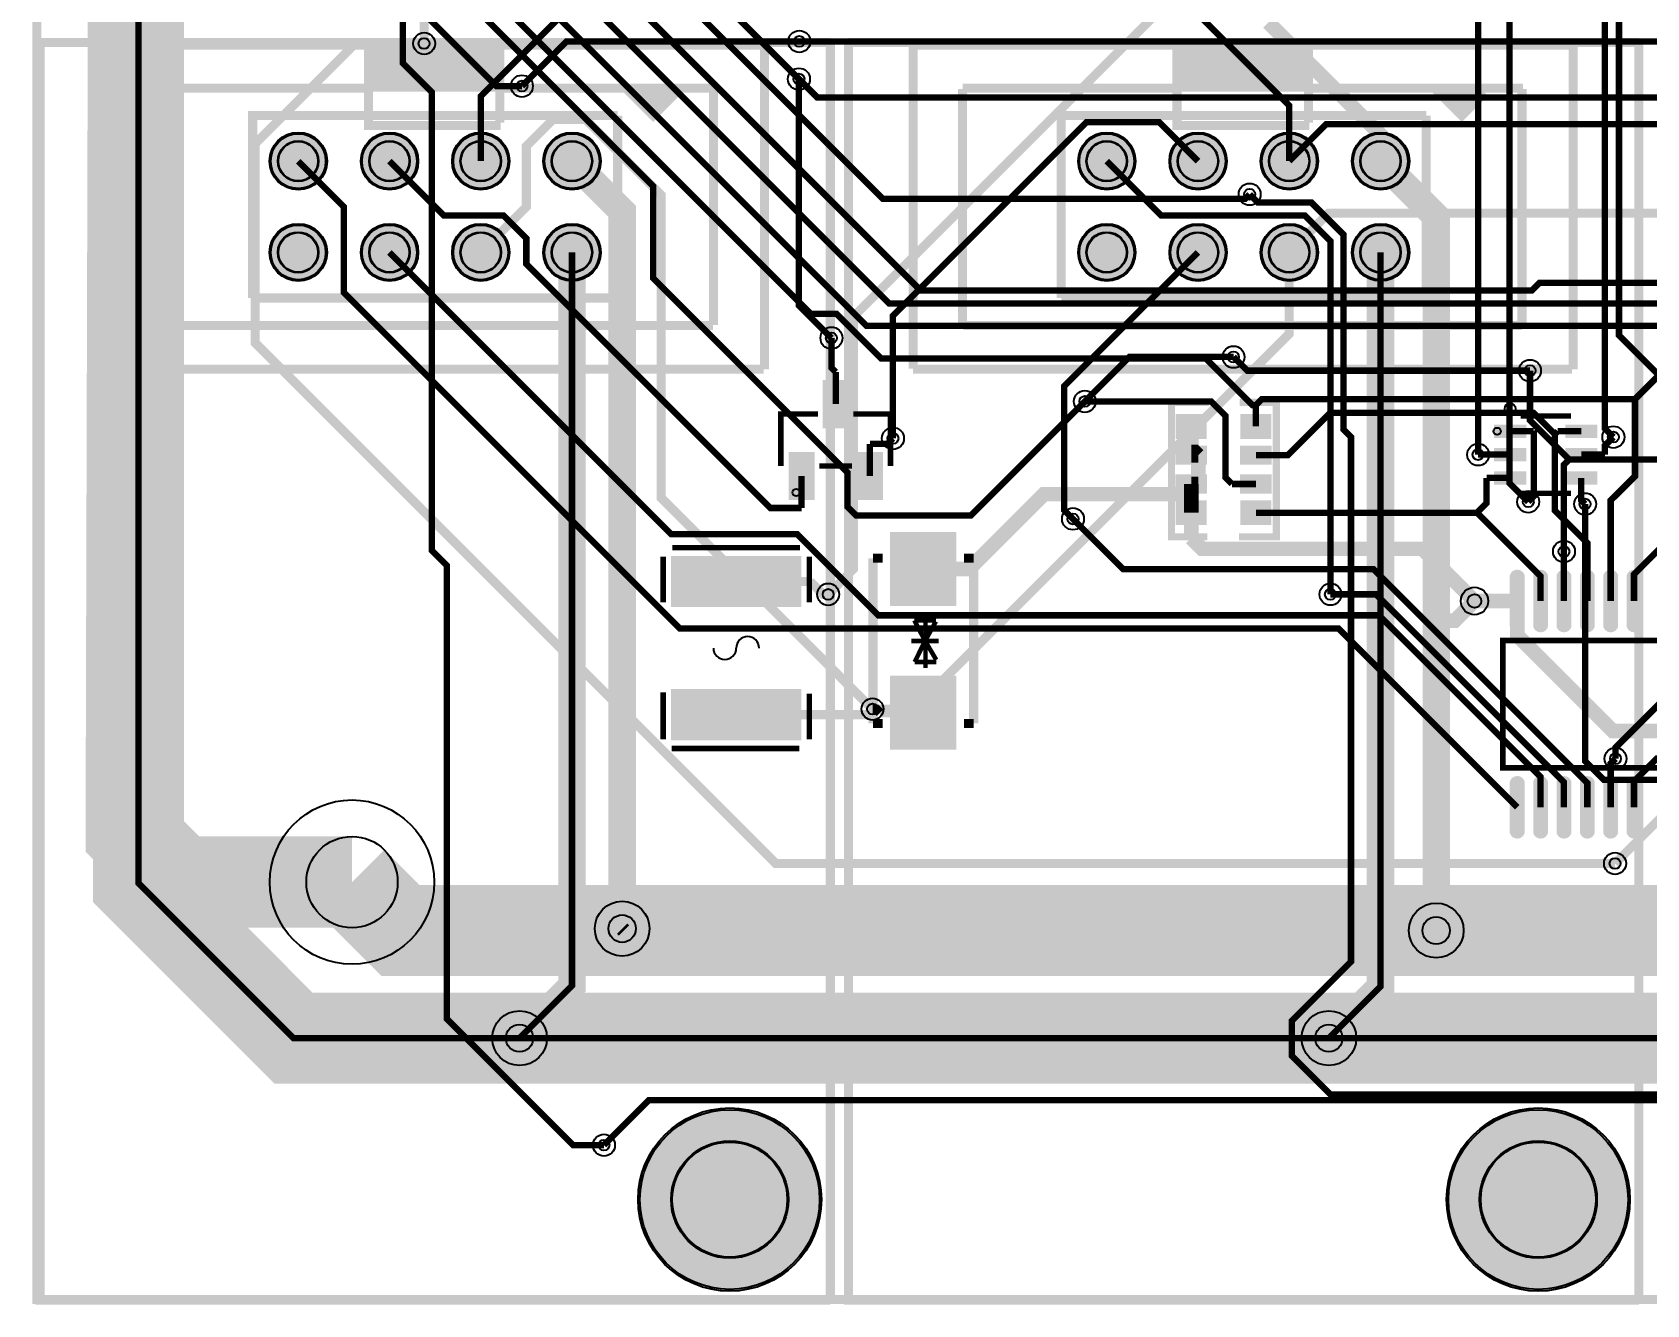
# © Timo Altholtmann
# Model space of a CAD drawing. Header units: millimetres. Extents: x 0 to 210, y -1 to 136.
# Drawn here: x -0.21 to 44.72, y -0.52 to 34.89 of the extents above; entities that cross this region are included whole.
import ezdxf

# ---------------------------------------------------------------- set-up
doc = ezdxf.new("R2010")
doc.units = ezdxf.units.MM
for name, color, linetype, true_color in [('BoardOutLine', 7, 'Continuous', 0xff00ff), ('BottomLayer', 7, 'Continuous', 0x0000ff), ('BottomSolderMaskLayer', 7, 'Continuous', 0xaa00ff), ('Document', 7, 'Continuous', 0xffffff), ('Hole', 7, 'Continuous', 0x222222), ('Multi-Layer', 7, 'Continuous', 0xc0c0c0), ('TopLayer', 7, 'Continuous', 0xff0000), ('TopPasteMaskLayer', 7, 'Continuous', 0x808080), ('TopSilkLayer', 7, 'Continuous', 0xffcc00), ('TopSolderMaskLayer', 7, 'Continuous', 0x800080)]:
    doc.layers.add(name, color=color, linetype=linetype, true_color=true_color)

msp = doc.modelspace()

# ---------------------------------------------------------------- hatches: boundary and pattern name
at = {"layer": 'BottomSolderMaskLayer'}
for points in [[(6.4, 31.307, 1), (7.975, 31.307, 1)], [(8.94, 31.307, 1), (10.515, 31.307, 1)], [(11.48, 31.307, 1), (13.055, 31.307, 1)], [(14.02, 31.307, 1), (15.595, 31.307, 1)], [(28.905, 31.307, 1), (30.48, 31.307, 1)], [(31.445, 31.307, 1), (33.02, 31.307, 1)], [(33.985, 31.307, 1), (35.56, 31.307, 1)], [(36.525, 31.307, 1), (38.1, 31.307, 1)], [(6.4, 28.767, 1), (7.975, 28.767, 1)], [(8.94, 28.767, 1), (10.515, 28.767, 1)], [(11.48, 28.767, 1), (13.055, 28.767, 1)], [(14.02, 28.767, 1), (15.595, 28.767, 1)], [(28.905, 28.767, 1), (30.48, 28.767, 1)], [(31.445, 28.767, 1), (33.02, 28.767, 1)], [(33.985, 28.767, 1), (35.56, 28.767, 1)], [(36.525, 28.767, 1), (38.1, 28.767, 1)], [(16.649, 2.407, 1), (21.751, 2.407, 1)], [(39.154, 2.407, 1), (44.255, 2.407, 1)]]:
    msp.add_hatch(color=256, dxfattribs=at).paths.add_polyline_path(points)
at = {"layer": 'Document'}
for points in [[(12.798, 33.237), (12.798, 34.437), (9.198, 34.437), (9.198, 33.237)], [(35.302, 33.237), (35.302, 34.437), (31.702, 34.437), (31.702, 33.237)], [(17.805, 33.339), (16.459, 33.339), (17.119, 32.679)], [(40.309, 33.339), (38.963, 33.339), (39.624, 32.679)]]:
    msp.add_hatch(color=256, dxfattribs=at).paths.add_polyline_path(points)
at = {"layer": 'Multi-Layer'}
for points in [[(6.426, 31.307, 1), (7.95, 31.307, 1)], [(8.966, 31.307, 1), (10.49, 31.307, 1)], [(11.506, 31.307, 1), (13.03, 31.307, 1)], [(14.046, 31.307, 1), (15.57, 31.307, 1)], [(28.93, 31.307, 1), (30.454, 31.307, 1)], [(31.47, 31.307, 1), (32.994, 31.307, 1)], [(34.01, 31.307, 1), (35.534, 31.307, 1)], [(36.55, 31.307, 1), (38.074, 31.307, 1)], [(6.426, 28.767, 1), (7.95, 28.767, 1)], [(8.966, 28.767, 1), (10.49, 28.767, 1)], [(11.506, 28.767, 1), (13.03, 28.767, 1)], [(14.046, 28.767, 1), (15.57, 28.767, 1)], [(28.93, 28.767, 1), (30.454, 28.767, 1)], [(31.47, 28.767, 1), (32.994, 28.767, 1)], [(34.01, 28.767, 1), (35.534, 28.767, 1)], [(36.55, 28.767, 1), (38.074, 28.767, 1)]]:
    msp.add_hatch(color=256, dxfattribs=at).paths.add_polyline_path(points)
at = {"layer": 'TopLayer'}
for points in [[(22.499, 25.171), (22.499, 23.921), (21.799, 23.921), (21.799, 25.171)], [(32.443, 24.247), (32.443, 23.597), (31.643, 23.597), (31.643, 24.247)], [(34.243, 24.247), (34.243, 23.597), (33.443, 23.597), (33.443, 24.247)], [(41.31, 23.964), (41.31, 23.614), (40.53, 23.614), (40.53, 23.964)], [(43.29, 23.964), (43.29, 23.614), (42.51, 23.614), (42.51, 23.964)], [(32.443, 23.372), (32.443, 22.872), (31.643, 22.872), (31.643, 23.372)], [(34.243, 23.372), (34.243, 22.872), (33.443, 22.872), (33.443, 23.372)], [(21.549, 23.171), (21.549, 21.921), (20.849, 21.921), (20.849, 23.171)], [(23.449, 23.171), (23.449, 21.921), (22.749, 21.921), (22.749, 23.171)], [(41.31, 23.314), (41.31, 22.964), (40.53, 22.964), (40.53, 23.314)], [(43.29, 23.314), (43.29, 22.964), (42.51, 22.964), (42.51, 23.314)], [(32.443, 22.572), (32.443, 22.072), (31.643, 22.072), (31.643, 22.572)], [(34.243, 22.572), (34.243, 22.072), (33.443, 22.072), (33.443, 22.572)], [(41.31, 22.664), (41.31, 22.314), (40.53, 22.314), (40.53, 22.664)], [(43.29, 22.664), (43.29, 22.314), (42.51, 22.314), (42.51, 22.664)], [(32.443, 21.847), (32.443, 21.197), (31.643, 21.197), (31.643, 21.847)], [(34.243, 21.847), (34.243, 21.197), (33.443, 21.197), (33.443, 21.847)], [(23.687, 18.957), (23.687, 20.957), (25.487, 20.957), (25.487, 18.957)], [(21.13, 18.905), (17.631, 18.905), (17.631, 20.311), (21.13, 20.311)], [(41.3, 18.376, -0.785398), (40.936, 18.376), (40.936, 19.754, -0.785398), (41.3, 19.754)], [(41.95, 18.376, -0.785398), (41.586, 18.376), (41.586, 19.754, -0.785398), (41.95, 19.754)], [(42.6, 18.376, -0.785398), (42.236, 18.376), (42.236, 19.754, -0.785398), (42.6, 19.754)], [(43.25, 18.376, -0.785398), (42.886, 18.376), (42.886, 19.754, -0.785398), (43.25, 19.754)], [(43.9, 18.376, -0.785398), (43.536, 18.376), (43.536, 19.754, -0.785398), (43.9, 19.754)], [(44.55, 18.376, -0.785398), (44.186, 18.376), (44.186, 19.754, -0.785398), (44.55, 19.754)], [(23.687, 14.957), (23.687, 16.957), (25.487, 16.957), (25.487, 14.957)], [(21.13, 16.605), (17.631, 16.605), (17.631, 15.198), (21.13, 15.198)], [(41.3, 12.634, -0.785398), (40.936, 12.634), (40.936, 14.012, -0.785398), (41.3, 14.012)], [(41.95, 12.634, -0.785398), (41.586, 12.634), (41.586, 14.012, -0.785398), (41.95, 14.012)], [(42.6, 12.634, -0.785398), (42.236, 12.634), (42.236, 14.012, -0.785398), (42.6, 14.012)], [(43.25, 12.634, -0.785398), (42.886, 12.634), (42.886, 14.012, -0.785398), (43.25, 14.012)], [(43.9, 12.634, -0.785398), (43.536, 12.634), (43.536, 14.012, -0.785398), (43.9, 14.012)], [(44.55, 12.634, -0.785398), (44.186, 12.634), (44.186, 14.012, -0.785398), (44.55, 14.012)]]:
    msp.add_hatch(color=256, dxfattribs=at).paths.add_polyline_path(points)
at = {"layer": 'TopPasteMaskLayer'}
for points in [[(22.499, 25.171), (22.499, 23.921), (21.799, 23.921), (21.799, 25.171)], [(32.443, 24.247), (32.443, 23.597), (31.643, 23.597), (31.643, 24.247)], [(34.243, 24.247), (34.243, 23.597), (33.443, 23.597), (33.443, 24.247)], [(41.31, 23.964), (41.31, 23.614), (40.53, 23.614), (40.53, 23.964)], [(43.29, 23.964), (43.29, 23.614), (42.51, 23.614), (42.51, 23.964)], [(32.443, 23.372), (32.443, 22.872), (31.643, 22.872), (31.643, 23.372)], [(34.243, 23.372), (34.243, 22.872), (33.443, 22.872), (33.443, 23.372)], [(21.549, 23.171), (21.549, 21.921), (20.849, 21.921), (20.849, 23.171)], [(23.449, 23.171), (23.449, 21.921), (22.749, 21.921), (22.749, 23.171)], [(41.31, 23.314), (41.31, 22.964), (40.53, 22.964), (40.53, 23.314)], [(43.29, 23.314), (43.29, 22.964), (42.51, 22.964), (42.51, 23.314)], [(32.443, 22.572), (32.443, 22.072), (31.643, 22.072), (31.643, 22.572)], [(34.243, 22.572), (34.243, 22.072), (33.443, 22.072), (33.443, 22.572)], [(41.31, 22.664), (41.31, 22.314), (40.53, 22.314), (40.53, 22.664)], [(43.29, 22.664), (43.29, 22.314), (42.51, 22.314), (42.51, 22.664)], [(32.443, 21.847), (32.443, 21.197), (31.643, 21.197), (31.643, 21.847)], [(34.243, 21.847), (34.243, 21.197), (33.443, 21.197), (33.443, 21.847)], [(23.687, 18.957), (23.687, 20.957), (25.487, 20.957), (25.487, 18.957)], [(21.03, 18.905), (20.075, 18.905), (19.975, 19.005), (19.975, 19.283), (19.875, 19.383), (18.885, 19.383), (18.785, 19.283), (18.785, 19.005), (18.685, 18.905), (17.731, 18.905), (17.631, 19.005), (17.631, 20.211), (17.731, 20.311), (21.03, 20.311), (21.13, 20.211), (21.13, 19.005)], [(41.3, 18.376, -0.785398), (40.936, 18.376), (40.936, 19.754, -0.785398), (41.3, 19.754)], [(41.95, 18.376, -0.785398), (41.586, 18.376), (41.586, 19.754, -0.785398), (41.95, 19.754)], [(42.6, 18.376, -0.785398), (42.236, 18.376), (42.236, 19.754, -0.785398), (42.6, 19.754)], [(43.25, 18.376, -0.785398), (42.886, 18.376), (42.886, 19.754, -0.785398), (43.25, 19.754)], [(43.9, 18.376, -0.785398), (43.536, 18.376), (43.536, 19.754, -0.785398), (43.9, 19.754)], [(44.55, 18.376, -0.785398), (44.186, 18.376), (44.186, 19.754, -0.785398), (44.55, 19.754)], [(23.687, 14.957), (23.687, 16.957), (25.487, 16.957), (25.487, 14.957)], [(21.03, 16.605), (20.075, 16.605), (19.975, 16.505), (19.975, 16.226), (19.875, 16.126), (18.885, 16.126), (18.785, 16.226), (18.785, 16.505), (18.685, 16.605), (17.731, 16.605), (17.631, 16.505), (17.631, 15.298), (17.731, 15.198), (21.03, 15.198), (21.13, 15.298), (21.13, 16.505)], [(41.3, 12.634, -0.785398), (40.936, 12.634), (40.936, 14.012, -0.785398), (41.3, 14.012)], [(41.95, 12.634, -0.785398), (41.586, 12.634), (41.586, 14.012, -0.785398), (41.95, 14.012)], [(42.6, 12.634, -0.785398), (42.236, 12.634), (42.236, 14.012, -0.785398), (42.6, 14.012)], [(43.25, 12.634, -0.785398), (42.886, 12.634), (42.886, 14.012, -0.785398), (43.25, 14.012)], [(43.9, 12.634, -0.785398), (43.536, 12.634), (43.536, 14.012, -0.785398), (43.9, 14.012)], [(44.55, 12.634, -0.785398), (44.186, 12.634), (44.186, 14.012, -0.785398), (44.55, 14.012)]]:
    msp.add_hatch(color=256, dxfattribs=at).paths.add_polyline_path(points)
at = {"layer": 'TopSolderMaskLayer'}
for points in [[(6.4, 31.307, 1), (7.975, 31.307, 1)], [(8.94, 31.307, 1), (10.515, 31.307, 1)], [(11.48, 31.307, 1), (13.055, 31.307, 1)], [(14.02, 31.307, 1), (15.595, 31.307, 1)], [(28.905, 31.307, 1), (30.48, 31.307, 1)], [(31.445, 31.307, 1), (33.02, 31.307, 1)], [(33.985, 31.307, 1), (35.56, 31.307, 1)], [(36.525, 31.307, 1), (38.1, 31.307, 1)], [(6.4, 28.767, 1), (7.975, 28.767, 1)], [(8.94, 28.767, 1), (10.515, 28.767, 1)], [(11.48, 28.767, 1), (13.055, 28.767, 1)], [(14.02, 28.767, 1), (15.595, 28.767, 1)], [(28.905, 28.767, 1), (30.48, 28.767, 1)], [(31.445, 28.767, 1), (33.02, 28.767, 1)], [(33.985, 28.767, 1), (35.56, 28.767, 1)], [(36.525, 28.767, 1), (38.1, 28.767, 1)], [(22.513, 25.216), (22.513, 23.875), (21.785, 23.875), (21.785, 25.216)], [(32.475, 24.267), (32.475, 23.576), (31.612, 23.576), (31.612, 24.267)], [(34.275, 24.267), (34.275, 23.576), (33.412, 23.576), (33.412, 24.267)], [(41.367, 23.976), (41.367, 23.603), (40.473, 23.603), (40.473, 23.976)], [(43.347, 23.976), (43.347, 23.603), (42.453, 23.603), (42.453, 23.976)], [(32.484, 23.388), (32.484, 22.856), (31.603, 22.856), (31.603, 23.388)], [(34.284, 23.388), (34.284, 22.856), (33.403, 22.856), (33.403, 23.388)], [(21.563, 23.216), (21.563, 21.875), (20.835, 21.875), (20.835, 23.216)], [(23.463, 23.216), (23.463, 21.875), (22.735, 21.875), (22.735, 23.216)], [(41.367, 23.326), (41.367, 22.953), (40.473, 22.953), (40.473, 23.326)], [(43.347, 23.326), (43.347, 22.953), (42.453, 22.953), (42.453, 23.326)], [(32.484, 22.588), (32.484, 22.056), (31.603, 22.056), (31.603, 22.588)], [(34.284, 22.588), (34.284, 22.056), (33.403, 22.056), (33.403, 22.588)], [(41.367, 22.676), (41.367, 22.303), (40.473, 22.303), (40.473, 22.676)], [(43.347, 22.676), (43.347, 22.303), (42.453, 22.303), (42.453, 22.676)], [(32.475, 21.868), (32.475, 21.176), (31.612, 21.176), (31.612, 21.868)], [(34.275, 21.868), (34.275, 21.176), (33.412, 21.176), (33.412, 21.868)], [(23.664, 18.929), (23.664, 20.985), (25.51, 20.985), (25.51, 18.929)], [(21.193, 18.894), (17.567, 18.894), (17.567, 20.322), (21.193, 20.322)], [(41.326, 18.356, -0.785398), (40.911, 18.356), (40.911, 19.774, -0.785398), (41.326, 19.774)], [(41.976, 18.356, -0.785398), (41.561, 18.356), (41.561, 19.774, -0.785398), (41.976, 19.774)], [(42.626, 18.356, -0.785398), (42.211, 18.356), (42.211, 19.774, -0.785398), (42.626, 19.774)], [(43.276, 18.356, -0.785398), (42.861, 18.356), (42.861, 19.774, -0.785398), (43.276, 19.774)], [(43.926, 18.356, -0.785398), (43.511, 18.356), (43.511, 19.774, -0.785398), (43.926, 19.774)], [(44.576, 18.356, -0.785398), (44.161, 18.356), (44.161, 19.774, -0.785398), (44.576, 19.774)], [(23.664, 14.929), (23.664, 16.985), (25.51, 16.985), (25.51, 14.929)], [(21.193, 16.615), (17.567, 16.615), (17.567, 15.188), (21.193, 15.188)], [(41.326, 12.614, -0.785398), (40.911, 12.614), (40.911, 14.032, -0.785398), (41.326, 14.032)], [(41.976, 12.614, -0.785398), (41.561, 12.614), (41.561, 14.032, -0.785398), (41.976, 14.032)], [(42.626, 12.614, -0.785398), (42.211, 12.614), (42.211, 14.032, -0.785398), (42.626, 14.032)], [(43.276, 12.614, -0.785398), (42.861, 12.614), (42.861, 14.032, -0.785398), (43.276, 14.032)], [(43.926, 12.614, -0.785398), (43.511, 12.614), (43.511, 14.032, -0.785398), (43.926, 14.032)], [(44.576, 12.614, -0.785398), (44.161, 12.614), (44.161, 14.032, -0.785398), (44.576, 14.032)], [(16.649, 2.407, 1), (21.751, 2.407, 1)], [(39.154, 2.407, 1), (44.255, 2.407, 1)]]:
    msp.add_hatch(color=256, dxfattribs=at).paths.add_polyline_path(points)

# ---------------------------------------------------------------- linework, layer by layer
at = {"layer": 'BoardOutLine', "const_width": 0.254}
msp.add_lwpolyline([(-0.086, 135.625), (209.914, 135.625), (209.914, -0.375), (-0.086, -0.375), (-0.086, 135.625)], close=True, dxfattribs=at)
at = {"layer": 'BottomLayer'}
for points, const_width in [([(8.686, 11.241), (3.911, 11.241), (2.54, 12.613), (2.717, 77.053), (4.79, 79.123)], 2.54), ([(4.788, 79.123), (4.79, 79.123), (2.717, 77.053), (2.54, 12.613), (3.911, 11.241), (8.686, 11.241)], 0.406), ([(15.698, 3.922), (14.837, 3.922), (11.327, 7.431), (11.327, 20.053), (10.91, 20.471), (10.91, 33.225), (10.097, 34.038), (10.097, 39.758), (5.491, 44.364), (5.491, 63.31), (9.503, 67.322)], 0.178), ([(40.135, 59.12), (42.637, 56.618), (42.637, 45.436), (43.553, 44.52), (43.553, 23.869), (43.794, 23.627)], 0.178), ([(37.592, 52.375), (36.318, 51.101), (36.318, 44.427), (40.028, 40.716), (40.028, 23.14)], 0.178), ([(6.102, 50.283), (6.102, 45.266), (10.693, 40.675), (10.693, 34.581)], 0.254), ([(47.084, 22.796), (47.084, 23.326), (43.95, 26.46), (43.95, 46.671), (43.326, 47.295)], 0.178), ([(12.268, 31.307), (12.268, 33.113), (20.567, 41.412), (22.176, 41.412)], 0.178), ([(34.772, 31.307), (34.772, 32.855), (30.173, 37.454), (24.961, 37.454), (22.176, 40.238), (22.176, 41.412)], 0.178), ([(42.979, 39.987), (40.9, 37.908), (40.9, 22.35), (41.424, 21.826)], 0.178), ([(21.939, 19.249), (22.64, 19.951), (22.64, 26.974), (31.237, 35.571)], 0.254), ([(37.312, 31.307), (37.312, 32.044), (34.188, 35.168)], 0.406), ([(13.415, 33.396), (14.658, 34.639), (21.136, 34.639)], 0.178), ([(21.125, 33.591), (21.125, 27.289), (22.029, 26.385)], 0.178), ([(23.174, 16.056), (17.291, 21.939), (17.291, 30.364), (15.183, 32.472), (14.286, 32.472), (13.538, 31.725), (13.538, 30.037), (12.268, 28.767)], 0.254), ([(32.232, 31.307), (31.146, 32.394), (29.128, 32.394), (23.742, 27.008), (23.742, 23.59)], 0.178), ([(16.205, 9.946), (16.205, 29.91), (14.808, 31.307)], 0.762), ([(16.205, 9.946), (16.205, 29.91), (14.808, 31.307)], 0.406), ([(38.864, 9.895), (38.864, 29.756), (37.312, 31.307)], 0.762), ([(38.863, 18.518), (38.863, 29.756), (37.312, 31.307)], 0.406), ([(29.692, 31.307), (31.202, 29.798), (35.204, 29.798), (35.918, 29.084), (35.918, 19.25)], 0.178), ([(52.197, 31.307), (51.156, 30.266), (51.156, 22.035), (47.359, 18.238), (47.108, 18.238), (43.853, 14.983), (43.853, 14.677)], 0.178), ([(74.376, 19.092), (60.612, 5.328), (35.924, 5.328), (34.841, 6.411), (34.841, 7.374), (36.491, 9.024), (36.491, 23.631), (36.282, 23.841), (36.282, 29.261), (35.388, 30.155), (33.898, 30.155), (33.67, 30.383)], 0.178), ([(13.35, 6.898), (14.808, 8.356), (14.808, 28.767)], 0.762), ([(13.35, 6.898), (14.808, 8.356), (14.808, 28.767)], 0.178), ([(23.174, 16.056), (24.323, 16.056), (34.772, 26.505), (34.772, 28.767)], 0.254), ([(32.232, 28.767), (28.509, 25.044), (28.509, 21.594), (28.753, 21.35)], 0.178), ([(35.876, 6.898), (37.312, 8.334), (37.312, 28.767)], 0.762), ([(35.876, 6.898), (37.312, 8.334), (37.312, 28.767)], 0.178), ([(29.083, 24.619), (30.32, 25.857), (33.221, 25.857)], 0.178), ([(42.564, 23.002), (41.473, 24.093), (41.473, 25.475)], 0.178), ([(42.564, 23.002), (45.428, 23.002), (46, 23.574)], 0.178), ([(42.418, 20.443), (42.418, 22.856), (42.564, 23.002)], 0.178), ([(45.608, 14.089), (43.53, 14.089), (43.007, 14.612), (43.007, 21.763)], 0.178), ([(38.863, 18.518), (39.38, 18.518), (39.927, 19.065)], 0.406), ([(38.863, 9.895), (38.863, 18.518)], 0.406), ([(43.84, 11.761), (47.307, 15.228)], 0.254)]:
    msp.add_lwpolyline(points, dxfattribs=dict(at, const_width=const_width))
at = {"layer": 'BottomSolderMaskLayer'}
for centre, radius in [((7.188, 31.307), 0.787), ((9.728, 31.307), 0.787), ((12.268, 31.307), 0.787), ((14.808, 31.307), 0.787), ((29.692, 31.307), 0.787), ((32.232, 31.307), 0.787), ((34.772, 31.307), 0.787), ((37.312, 31.307), 0.787), ((7.188, 31.307), 0.568), ((9.728, 31.307), 0.568), ((12.268, 31.307), 0.568), ((14.808, 31.307), 0.568), ((29.692, 31.307), 0.568), ((32.232, 31.307), 0.568), ((34.772, 31.307), 0.568), ((37.312, 31.307), 0.568), ((7.188, 28.767), 0.787), ((7.188, 28.767), 0.568), ((9.728, 28.767), 0.787), ((9.728, 28.767), 0.568), ((12.268, 28.767), 0.787), ((12.268, 28.767), 0.568), ((14.808, 28.767), 0.787), ((14.808, 28.767), 0.568), ((29.692, 28.767), 0.787), ((29.692, 28.767), 0.568), ((32.232, 28.767), 0.787), ((32.232, 28.767), 0.568), ((34.772, 28.767), 0.787), ((34.772, 28.767), 0.568), ((37.312, 28.767), 0.787), ((37.312, 28.767), 0.568), ((19.2, 2.407), 2.551), ((41.704, 2.407), 2.551), ((19.199, 2.407), 1.633), ((41.704, 2.407), 1.633)]:
    msp.add_circle(centre, radius, dxfattribs=at)
at = {"layer": 'Document'}
for centre in [(40.56, 23.789), (21.049, 22.086)]:
    msp.add_circle(centre, 0.1, dxfattribs=at)
at = {"layer": 'Hole'}
for centre, radius in [((10.693, 34.581), 0.152), ((21.136, 34.639), 0.152), ((21.125, 33.591), 0.152), ((13.415, 33.396), 0.152), ((33.67, 30.383), 0.152), ((22.029, 26.385), 0.152), ((33.221, 25.856), 0.152), ((41.473, 25.475), 0.152), ((29.083, 24.619), 0.152), ((23.742, 23.59), 0.152), ((43.794, 23.627), 0.152), ((40.028, 23.139), 0.152), ((41.424, 21.826), 0.152), ((43.007, 21.763), 0.152), ((28.753, 21.35), 0.152), ((42.418, 20.442), 0.152), ((21.939, 19.249), 0.152), ((35.918, 19.25), 0.152), ((39.927, 19.065), 0.191), ((23.174, 16.056), 0.152), ((43.853, 14.677), 0.152), ((8.686, 11.241), 1.27), ((43.84, 11.76), 0.152), ((16.205, 9.946), 0.381), ((38.863, 9.895), 0.381), ((13.35, 6.898), 0.381), ((35.876, 6.898), 0.381), ((15.698, 3.921), 0.152)]:
    msp.add_circle(centre, radius, dxfattribs=at)
at = {"layer": 'Multi-Layer'}
for centre, radius in [((10.693, 34.581), 0.305), ((21.136, 34.639), 0.305), ((13.415, 33.396), 0.305), ((21.125, 33.591), 0.305), ((7.188, 31.307), 0.762), ((9.728, 31.307), 0.762), ((12.268, 31.307), 0.762), ((14.808, 31.307), 0.762), ((29.692, 31.307), 0.762), ((32.232, 31.307), 0.762), ((34.772, 31.307), 0.762), ((37.312, 31.307), 0.762), ((7.188, 31.307), 0.55), ((9.728, 31.307), 0.55), ((12.268, 31.307), 0.55), ((14.808, 31.307), 0.55), ((29.692, 31.307), 0.55), ((32.232, 31.307), 0.55), ((34.772, 31.307), 0.55), ((37.312, 31.307), 0.55), ((33.67, 30.383), 0.305), ((7.188, 28.767), 0.762), ((7.188, 28.767), 0.55), ((9.728, 28.767), 0.762), ((9.728, 28.767), 0.55), ((12.268, 28.767), 0.762), ((12.268, 28.767), 0.55), ((14.808, 28.767), 0.762), ((14.808, 28.767), 0.55), ((29.692, 28.767), 0.762), ((29.692, 28.767), 0.55), ((32.232, 28.767), 0.762), ((32.232, 28.767), 0.55), ((34.772, 28.767), 0.762), ((34.772, 28.767), 0.55), ((37.312, 28.767), 0.762), ((37.312, 28.767), 0.55), ((22.029, 26.385), 0.305), ((33.221, 25.856), 0.305), ((41.473, 25.475), 0.305), ((29.083, 24.619), 0.305), ((23.742, 23.59), 0.305), ((43.794, 23.627), 0.305), ((40.028, 23.139), 0.305), ((41.424, 21.826), 0.305), ((43.007, 21.763), 0.305), ((28.753, 21.35), 0.305), ((42.418, 20.442), 0.305), ((21.939, 19.249), 0.305), ((35.918, 19.25), 0.305), ((39.927, 19.065), 0.381), ((23.174, 16.056), 0.305), ((43.853, 14.677), 0.305), ((8.686, 11.241), 2.286), ((43.84, 11.76), 0.305), ((16.205, 9.946), 0.762), ((38.863, 9.895), 0.762), ((13.35, 6.898), 0.762), ((35.876, 6.898), 0.762), ((19.2, 2.407), 2.5), ((41.704, 2.407), 2.5), ((15.698, 3.921), 0.305), ((19.199, 2.407), 1.6), ((41.704, 2.407), 1.6)]:
    msp.add_circle(centre, radius, dxfattribs=at)
at = {"layer": 'TopLayer'}
for points, const_width in [([(127.33, 6.898), (7.061, 6.898), (2.743, 11.216), (2.743, 60.706), (2.743, 60.706), (2.743, 65.329)], 2.54), ([(13.35, 6.898), (7.061, 6.898), (2.743, 11.216), (2.743, 60.706), (2.743, 60.706), (2.743, 63.018)], 0.178), ([(13.415, 33.396), (12.705, 33.396), (10.46, 35.642), (10.333, 35.642), (10.217, 35.758), (10.217, 38.908), (7.325, 41.799), (6.136, 41.799), (6.102, 41.833)], 0.178), ([(21.125, 33.591), (18.607, 36.108), (18.607, 37.61), (16.821, 39.397)], 0.178), ([(11.357, 36.193), (11.357, 35.925), (11.766, 35.516), (12.16, 35.516), (17.071, 30.605), (17.071, 28.049), (22.48, 22.639), (22.48, 21.681), (22.715, 21.446), (25.91, 21.446), (29.083, 24.619)], 0.178), ([(33.843, 24.514), (33.753, 24.514), (32.452, 25.815), (23.41, 25.815), (22.164, 27.061), (21.455, 27.061), (12.591, 35.925), (12.591, 36.193)], 0.178), ([(51.742, 26.268), (51.288, 26.722), (23.007, 26.722), (13.826, 35.904), (13.826, 36.193)], 0.178), ([(45.437, 27.346), (23.639, 27.346), (15.06, 35.925), (15.06, 36.193)], 0.178), ([(71.281, 22.953), (66.727, 27.507), (59.166, 27.507), (58.812, 27.86), (58.139, 27.86), (57.944, 27.665), (51.42, 27.665), (51.166, 27.92), (41.739, 27.92), (41.523, 27.704), (24.516, 27.704), (16.295, 35.925), (16.295, 36.193)], 0.178), ([(33.67, 30.383), (33.541, 30.255), (23.467, 30.255), (17.529, 36.193)], 0.178), ([(59.08, 35.945), (49.046, 35.945), (47.74, 34.639), (21.136, 34.639)], 0.178), ([(10.693, 34.581), (8.777, 34.581), (5.991, 31.795), (5.991, 26.251), (20.482, 11.761), (43.84, 11.761)], 0.254), ([(63.705, 33.082), (21.633, 33.082), (21.125, 33.591)], 0.178), ([(34.772, 31.307), (35.803, 32.338), (56.246, 32.338), (57.277, 31.307)], 0.178), ([(7.188, 31.307), (8.458, 30.037), (8.458, 27.652), (17.812, 18.298), (36.144, 18.298), (41.118, 13.323)], 0.178), ([(9.728, 31.307), (11.237, 29.798), (12.899, 29.798), (13.538, 29.158), (13.538, 28.447), (20.331, 21.654), (21.199, 21.654)], 0.178), ([(34.772, 28.767), (35.863, 29.858), (56.186, 29.858), (57.277, 28.767)], 0.254), ([(41.768, 13.323), (41.768, 14.167), (37.269, 18.666), (23.333, 18.666), (21.075, 20.924), (17.571, 20.924), (9.728, 28.767)], 0.178), ([(22.029, 26.385), (22.029, 25.558), (22.149, 25.438)], 0.178), ([(41.473, 25.475), (33.603, 25.475), (33.221, 25.857)], 0.178), ([(44.395, 24.682), (45.406, 25.693), (66.648, 25.693), (73.307, 19.034), (73.307, 18.845), (74.056, 18.095), (74.056, 17.321)], 0.178), ([(22.149, 24.546), (22.149, 25.438)], 0.178), ([(44.395, 24.682), (34.011, 24.682), (33.843, 24.514)], 0.178), ([(43.718, 19.065), (43.718, 21.863), (44.395, 22.539), (44.395, 24.682)], 0.178), ([(33.176, 22.322), (32.998, 22.5), (32.998, 24.22), (32.598, 24.619), (29.083, 24.619)], 0.178), ([(33.843, 24.495), (33.843, 24.514)], 0.178), ([(33.843, 23.922), (33.843, 24.495)], 0.178), ([(33.843, 23.122), (34.732, 23.122), (35.911, 24.301), (41.575, 24.301), (42.165, 23.711)], 0.178), ([(32.044, 23.922), (32.044, 23.216)], 0.406), ([(40.92, 23.79), (41.577, 23.79)], 0.178), ([(41.424, 21.826), (41.579, 21.981), (41.579, 23.788), (41.577, 23.79)], 0.178), ([(42.165, 23.711), (42.243, 23.79)], 0.178), ([(42.9, 23.79), (42.243, 23.79)], 0.178), ([(23.742, 23.59), (23.59, 23.438), (23.099, 23.438)], 0.178), ([(23.099, 22.546), (23.099, 23.438)], 0.178), ([(32.239, 23.122), (32.145, 23.216), (32.044, 23.216)], 0.406), ([(42.165, 23.711), (42.165, 21.583), (43.068, 20.68), (43.068, 19.065)], 0.178), ([(43.794, 23.627), (43.557, 23.39), (43.557, 23.14)], 0.178), ([(32.044, 23.122), (32.239, 23.122)], 0.406), ([(32.239, 22.322), (32.239, 23.122)], 0.406), ([(40.263, 23.14), (40.028, 23.14)], 0.178), ([(40.92, 23.14), (40.263, 23.14)], 0.178), ([(42.9, 23.14), (43.557, 23.14)], 0.178), ([(21.199, 22.546), (21.199, 21.654)], 0.178), ([(32.044, 22.322), (32.239, 22.322)], 0.406), ([(32.044, 22.038), (32.044, 22.322)], 0.406), ([(40.263, 22.49), (40.263, 21.786), (39.999, 21.522)], 0.178), ([(40.92, 22.49), (40.263, 22.49)], 0.178), ([(43.007, 21.763), (42.9, 21.87), (42.9, 22.49)], 0.178), ([(32.044, 22.038), (27.949, 22.038), (25.868, 19.957)], 0.406), ([(32.044, 21.522), (32.044, 22.038)], 0.406), ([(33.843, 22.322), (33.176, 22.322)], 0.178), ([(44.368, 19.065), (44.368, 19.805), (46.697, 22.134), (48.163, 22.134)], 0.178), ([(32.044, 21.522), (32.044, 20.816)], 0.406), ([(39.999, 21.522), (33.843, 21.522)], 0.178), ([(39.999, 21.522), (41.768, 19.753), (41.768, 19.065)], 0.178), ([(28.753, 21.35), (30.151, 19.953), (37.115, 19.953), (43.068, 14), (43.068, 13.323)], 0.178), ([(39.927, 19.065), (38.476, 20.517), (32.343, 20.517), (32.044, 20.816)], 0.406), ([(42.418, 19.065), (42.418, 20.443)], 0.178), ([(24.587, 19.957), (25.868, 19.957)], 0.406), ([(19.38, 19.608), (21.435, 19.608)], 0.254), ([(21.939, 19.249), (21.794, 19.249), (21.435, 19.608)], 0.254), ([(42.418, 13.323), (42.418, 14.023), (37.191, 19.25), (35.918, 19.25)], 0.178), ([(41.118, 19.065), (39.927, 19.065)], 0.406), ([(46.318, 15.445), (43.784, 15.445), (41.118, 18.11), (41.118, 19.065)], 0.406), ([(19.38, 15.901), (23.019, 15.901), (23.174, 16.056)], 0.254), ([(23.174, 16.056), (23.283, 16.056), (23.382, 15.957)], 0.254), ([(24.587, 15.957), (23.382, 15.957)], 0.254), ([(43.853, 14.677), (43.718, 14.542), (43.718, 13.323)], 0.178), ([(44.368, 13.323), (44.368, 14.045), (45.008, 14.684), (45.196, 14.684)], 0.178), ([(8.686, 11.241), (10.033, 9.895), (129.768, 9.895)], 2.54), ([(8.686, 11.241), (10.033, 9.895), (16.256, 9.895)], 0.406), ([(16.256, 9.895), (16.205, 9.946)], 0.406), ([(16.256, 9.895), (38.863, 9.895)], 0.406), ([(38.863, 9.895), (61.407, 9.895)], 0.406), ([(35.876, 6.898), (13.35, 6.898)], 0.178), ([(59.326, 6.898), (35.876, 6.898)], 0.178), ([(66.377, 4.551), (65.752, 5.176), (16.953, 5.176), (15.698, 3.922)], 0.178)]:
    msp.add_lwpolyline(points, dxfattribs=dict(at, const_width=const_width))
at = {"layer": 'TopSilkLayer'}
for points, const_width in [([(22, 34.607), (0, 34.607)], 0.254), ([(0, 34.607), (0, -0.393), (22, -0.393)], 0.254), ([(1.803, 25.533), (1.803, 34.533)], 0.254), ([(20.142, 34.533), (1.806, 34.533)], 0.254), ([(12.827, 32.298), (9.144, 32.298), (9.144, 34.533), (8.331, 34.533)], 0.254), ([(12.801, 32.374), (12.801, 34.533)], 0.254), ([(20.167, 34.516), (20.167, 25.516)], 0.254), ([(22, -0.393), (22, 34.607)], 0.254), ([(44.504, 34.607), (22.504, 34.607)], 0.254), ([(22.504, 34.607), (22.504, -0.393), (44.504, -0.393)], 0.254), ([(24.307, 25.533), (24.307, 34.533)], 0.254), ([(42.646, 34.533), (24.31, 34.533)], 0.254), ([(35.331, 32.298), (31.648, 32.298), (31.648, 34.533), (30.835, 34.533)], 0.254), ([(35.306, 32.374), (35.306, 34.533)], 0.254), ([(42.672, 34.516), (42.672, 25.516)], 0.254), ([(44.504, -0.393), (44.504, 34.607)], 0.254), ([(9.118, 33.339), (3.175, 33.339)], 0.254), ([(3.175, 26.744), (3.175, 33.314)], 0.254), ([(18.77, 33.339), (12.827, 33.339)], 0.254), ([(17.703, 33.212), (17.068, 32.577), (16.383, 33.263), (16.383, 33.288)], 0.254), ([(18.745, 33.314), (18.745, 26.744)], 0.254), ([(31.623, 33.339), (25.679, 33.339)], 0.254), ([(25.679, 26.744), (25.679, 33.314)], 0.254), ([(41.275, 33.339), (35.331, 33.339)], 0.254), ([(40.208, 33.212), (39.573, 32.577), (38.887, 33.263), (38.887, 33.288)], 0.254), ([(41.249, 33.314), (41.249, 26.744)], 0.254), ([(5.92, 27.497), (5.92, 32.577), (16.08, 32.577)], 0.254), ([(16.08, 32.577), (16.08, 27.497)], 0.254), ([(28.424, 27.497), (28.424, 32.577), (38.584, 32.577)], 0.254), ([(38.584, 32.577), (38.584, 27.497)], 0.254), ([(16.08, 27.497), (5.92, 27.497)], 0.254), ([(38.584, 27.497), (28.424, 27.497)], 0.254), ([(18.736, 26.735), (3.198, 26.735)], 0.254), ([(41.241, 26.735), (25.702, 26.735)], 0.254), ([(20.139, 25.516), (1.798, 25.516)], 0.254), ([(42.644, 25.516), (24.302, 25.516)], 0.254), ([(20.623, 22.82), (20.623, 24.272), (21.654, 24.272)], 0.152), ([(23.675, 22.82), (23.675, 24.272), (22.643, 24.272)], 0.152), ([(32.493, 20.852), (31.494, 20.852), (31.493, 24.592), (32.534, 24.592)], 0.2), ([(33.393, 24.592), (34.413, 24.592), (34.413, 20.852), (33.373, 20.852)], 0.2), ([(41.209, 24.216), (42.611, 24.216)], 0.152), ([(22.604, 22.82), (21.693, 22.82)], 0.152), ([(41.209, 22.063), (42.611, 22.063)], 0.152), ([(17.348, 20.295), (17.348, 19.025)], 0.152), ([(17.602, 20.549), (21.158, 20.549)], 0.152), ([(21.412, 19.025), (21.412, 20.295)], 0.152), ([(23.187, 15.657), (23.187, 20.257)], 0.254), ([(23.187, 20.257), (23.456, 20.257)], 0.254), ([(25.718, 20.257), (25.987, 20.257)], 0.254), ([(25.987, 15.657), (25.987, 20.257)], 0.254), ([(24.337, 18.527), (24.636, 17.955)], 0.127), ([(24.337, 18.527), (24.937, 18.527)], 0.127), ([(24.937, 18.497), (24.636, 17.955)], 0.127), ([(24.647, 17.197), (24.647, 18.687)], 0.127), ([(24.636, 17.955), (24.255, 17.955)], 0.127), ([(24.347, 17.367), (24.636, 17.955)], 0.127), ([(24.636, 17.955), (25.017, 17.955)], 0.127), ([(24.947, 17.427), (24.636, 17.955)], 0.127), ([(24.347, 17.367), (24.947, 17.367)], 0.127), ([(17.348, 15.215), (17.348, 16.52)], 0.152), ([(21.412, 16.485), (21.412, 15.215)], 0.152), ([(23.187, 15.657), (23.456, 15.657)], 0.254), ([(25.718, 15.657), (25.987, 15.657)], 0.254), ([(17.582, 14.961), (21.138, 14.961)], 0.152)]:
    msp.add_lwpolyline(points, dxfattribs=dict(at, const_width=const_width))
at = {"layer": 'TopSilkLayer', "const_width": 0.152}
msp.add_lwpolyline([(47.369, 17.965), (47.369, 14.423), (40.717, 14.423), (40.717, 17.965), (47.369, 17.965)], close=True, dxfattribs=at)
at = {"layer": 'TopSilkLayer'}
for centre, radius in [((7.19, 31.307), 0.8), ((9.73, 31.307), 0.8), ((12.27, 31.307), 0.8), ((14.81, 31.307), 0.8), ((29.695, 31.307), 0.8), ((32.235, 31.307), 0.8), ((34.775, 31.307), 0.8), ((37.315, 31.307), 0.8), ((7.19, 28.767), 0.8), ((9.73, 28.767), 0.8), ((12.27, 28.767), 0.8), ((14.81, 28.767), 0.8), ((29.695, 28.767), 0.8), ((32.235, 28.767), 0.8), ((34.775, 28.767), 0.8), ((37.315, 28.767), 0.8), ((40.918, 24.417), 0.15), ((19.2, 2.407), 2.5), ((41.704, 2.407), 2.5)]:
    msp.add_circle(centre, radius, dxfattribs=at)
for centre, start, end in [((19.698, 17.755), 0, 180), ((19.063, 17.755), 180, 0)]:
    msp.add_arc(centre, 0.318, start, end, dxfattribs=at)
at = {"layer": 'TopSolderMaskLayer'}
for centre, radius in [((7.188, 31.307), 0.787), ((9.728, 31.307), 0.787), ((12.268, 31.307), 0.787), ((14.808, 31.307), 0.787), ((29.692, 31.307), 0.787), ((32.232, 31.307), 0.787), ((34.772, 31.307), 0.787), ((37.312, 31.307), 0.787), ((7.188, 31.307), 0.568), ((9.728, 31.307), 0.568), ((12.268, 31.307), 0.568), ((14.808, 31.307), 0.568), ((29.692, 31.307), 0.568), ((32.232, 31.307), 0.568), ((34.772, 31.307), 0.568), ((37.312, 31.307), 0.568), ((7.188, 28.767), 0.787), ((7.188, 28.767), 0.568), ((9.728, 28.767), 0.787), ((9.728, 28.767), 0.568), ((12.268, 28.767), 0.787), ((12.268, 28.767), 0.568), ((14.808, 28.767), 0.787), ((14.808, 28.767), 0.568), ((29.692, 28.767), 0.787), ((29.692, 28.767), 0.568), ((32.232, 28.767), 0.787), ((32.232, 28.767), 0.568), ((34.772, 28.767), 0.787), ((34.772, 28.767), 0.568), ((37.312, 28.767), 0.787), ((37.312, 28.767), 0.568), ((19.2, 2.407), 2.551), ((41.704, 2.407), 2.551), ((19.199, 2.407), 1.633), ((41.704, 2.407), 1.633)]:
    msp.add_circle(centre, radius, dxfattribs=at)

doc.saveas('drawing.dxf')
